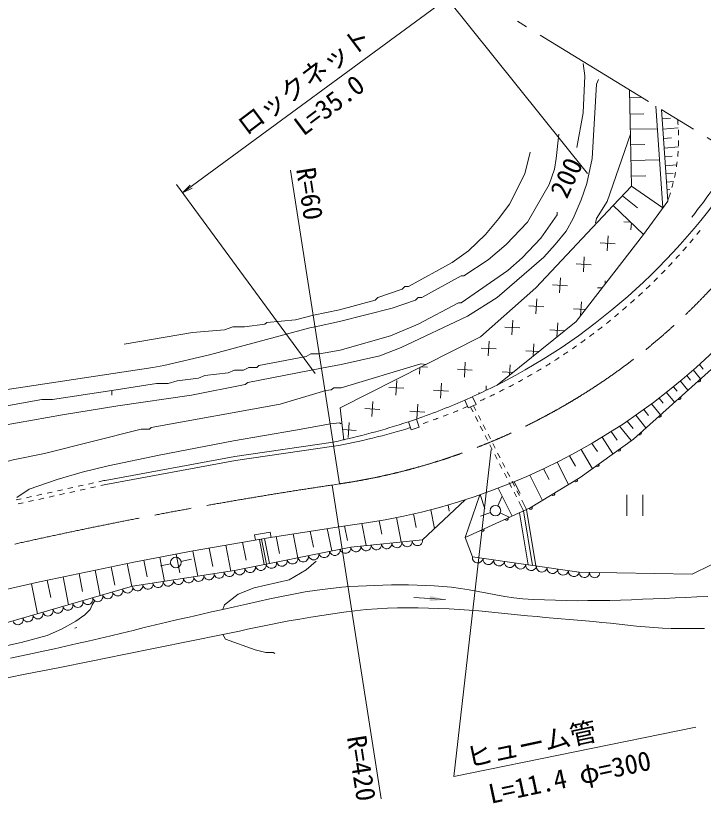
# Model space of a CAD drawing. Units: millimetres, scale not verified. Extents: x 40000 to 680000, y 20000 to 380000.
# Drawn here: x 463188 to 528141, y 265809 to 340174 of the extents above; entities that cross this region are included whole.
import ezdxf
from ezdxf.enums import TextEntityAlignment as Align

# ---------------------------------------------------------------- set-up
doc = ezdxf.new("R2010")
doc.units = ezdxf.units.MM
doc.header["$LTSCALE"] = 1000
doc.linetypes.add('CHAIN', pattern=[18.5, 12, -1.5, 3.5, -1.5])
for name, color, linetype, lineweight in [('M-BGD', 7, 'Continuous', 13), ('M-BMK', 2, 'CHAIN', 13), ('M-STR-HTXT', 7, 'Continuous', 13)]:
    doc.layers.add(name, color=color, linetype=linetype, lineweight=lineweight)
doc.styles.add('ＭＳ ゴシック', font='')
doc.styles.get('ＭＳ ゴシック').set_extended_font_data('MS Gothic')

# ---------------------------------------------------------------- blocks, each defined once
blk = doc.blocks.new('田')
at = {"color": 7, "linetype": 'Continuous', "lineweight": 13}
for p, q in [((-0.75, 1), (-0.75, -1)), ((0.75, -1), (0.75, 1))]:
    blk.add_line(p, q, dxfattribs=at)
blk = doc.blocks.new('電力柱1')
at = {"color": 7, "linetype": 'Continuous', "lineweight": 13}
for p, q in [((0.4, 0.311), (1.186, 0.93)), ((-0.49, 0.061), (-1.483, 0.18)), ((0.316, -0.391), (0.934, -1.176))]:
    blk.add_line(p, q, dxfattribs=at)
blk.add_circle((0.007, 0.002), 0.5, dxfattribs=at)
blk = doc.blocks.new('filled_arrow')
at = {"color": 0, "linetype": 'Continuous', "lineweight": -2}
blk.add_solid([(7.5, 1.25), (0, 0), (7.5, -1.25)], dxfattribs=at)
blk = doc.blocks.new('open_arrow')
at = {"color": 0, "linetype": 'Continuous', "lineweight": -2}
blk.add_lwpolyline([(7.5, 1.25), (0, 0), (7.5, -1.25)], dxfattribs=at)

msp = doc.modelspace()

# ---------------------------------------------------------------- linework, layer by layer
at = {"layer": 'M-BGD', "linetype": 'CHAIN'}
msp.add_line((570277, 303076), (510592, 339651), dxfattribs=at)
at = {"layer": 'M-BGD'}
for p, q in [((521361, 324076), (521186, 333159)), ((521200, 332452), (522306, 332473)), ((524325, 322044), (523656, 331646)), ((524782, 322678), (524180, 331325)), ((521230, 330876), (522532, 330901)), ((524242, 330427), (525058, 330493)), ((521258, 329448), (523806, 329497)), ((524309, 329470), (525782, 329589)), ((514503, 328987), (514249, 326701)), ((521277, 328987), (519075, 322637)), ((521286, 327986), (522625, 328011)), ((524371, 328572), (525141, 328634)), ((524433, 327680), (525795, 327791)), ((521314, 326520), (524009, 326572)), ((524492, 326843), (525218, 326902)), ((524550, 326012), (525636, 326101)), ((521343, 325019), (522720, 325046)), ((524604, 325233), (525289, 325288)), ((524658, 324458), (525332, 324513)), ((519635, 322268), (521361, 324076)), ((521361, 324076), (524325, 322044)), ((524708, 323732), (524968, 323753)), ((520498, 323172), (521935, 322037)), ((512316, 314476), (519635, 322268)), ((522509, 319524), (519635, 322268)), ((522509, 319524), (524782, 322678)), ((521305, 320673), (520644, 320714)), ((521306, 319964), (521347, 320632)), ((522509, 319524), (516127, 311306)), ((519058, 317978), (519145, 319389)), ((519808, 318640), (518396, 318727)), ((516811, 315991), (516898, 317402)), ((517560, 316653), (516148, 316740)), ((514563, 314004), (514650, 315416)), ((515312, 314666), (513900, 314753)), ((518864, 314831), (518884, 315155)), ((507088, 309855), (512316, 314476)), ((518580, 314465), (518135, 314492)), ((512315, 312017), (512402, 313429)), ((516556, 311858), (516637, 313168)), ((493760, 312392), (491305, 311884)), ((513064, 312679), (511653, 312767)), ((517005, 312437), (515887, 312505)), ((493760, 311291), (491474, 310783)), ((516127, 311306), (508658, 305298)), ((510067, 310030), (510154, 311442)), ((514305, 309831), (514389, 311181)), ((510816, 310693), (509405, 310780)), ((515048, 310432), (513639, 310519)), ((493845, 303163), (507088, 309855)), ((507819, 308044), (507906, 309455)), ((508569, 308706), (507157, 308793)), ((512068, 308020), (512141, 309194)), ((493845, 308582), (491897, 308243)), ((512608, 308457), (511392, 308532)), ((530505, 308243), (521536, 300203)), ((493929, 307227), (492067, 306889)), ((505571, 306057), (505658, 307468)), ((509832, 306209), (509893, 307207)), ((527777, 307237), (528133, 306797)), ((501337, 306318), (501377, 306970)), ((502086, 306980), (501473, 307018)), ((506321, 306719), (504909, 306806)), ((510169, 306482), (509144, 306545)), ((527201, 306722), (527878, 305888)), ((499089, 304331), (499176, 305743)), ((525979, 305671), (526677, 304811)), ((526595, 306194), (526933, 305777)), ((499838, 304993), (498427, 305080)), ((503324, 304070), (503411, 305482)), ((507620, 304808), (507645, 305221)), ((525329, 305135), (525675, 304708)), ((472255, 304772), (472255, 304349)), ((504073, 304732), (502661, 304819)), ((506351, 304203), (505620, 303878)), ((506677, 303473), (506351, 304203)), ((507074, 304547), (506896, 304558)), ((524669, 304605), (525418, 303682)), ((496841, 302344), (496928, 303756)), ((501077, 302106), (501163, 303495)), ((505620, 303878), (505946, 303147)), ((505946, 303147), (506677, 303473)), ((523264, 303528), (524098, 302500)), ((523972, 304063), (524358, 303588)), ((494183, 300101), (493845, 303163)), ((497590, 303007), (496179, 303094)), ((501825, 302746), (500414, 302833)), ((506163, 303205), (506146, 303237)), ((506390, 302760), (506163, 303205)), ((506436, 303329), (506421, 303359)), ((506664, 302884), (506436, 303329)), ((522516, 302981), (522977, 302414)), ((501045, 302093), (500288, 301836)), ((501302, 301336), (501045, 302093)), ((506846, 301870), (506618, 302315)), ((507120, 301994), (506892, 302439)), ((521756, 302443), (522716, 301260)), ((493760, 301724), (492913, 301639)), ((493760, 301724), (493929, 301639)), ((494593, 300358), (494680, 301769)), ((500288, 301836), (500545, 301079)), ((500545, 301079), (501302, 301336)), ((507301, 300979), (507073, 301424)), ((507577, 301105), (507349, 301549)), ((520226, 301410), (521328, 300052)), ((520954, 301893), (521530, 301184)), ((495343, 301020), (494073, 301098)), ((507757, 300089), (507529, 300534)), ((508033, 300215), (507805, 300660)), ((519443, 300908), (520020, 300090)), ((483885, 298563), (493189, 299918)), ((508489, 299325), (508261, 299770)), ((521536, 300203), (516511, 296560)), ((517607, 299795), (518137, 299014)), ((518581, 300374), (519596, 298796)), ((483950, 298168), (493252, 299523)), ((508212, 299199), (507984, 299644)), ((516610, 299226), (517669, 297400)), ((471627, 296301), (483885, 298563)), ((508668, 298308), (508440, 298754)), ((508946, 298435), (508717, 298880)), ((515491, 298618), (516061, 297630)), ((471706, 295909), (483950, 298168)), ((509123, 297418), (508895, 297863)), ((509402, 297545), (509174, 297990)), ((514347, 298028), (515413, 295894)), ((509578, 296528), (509351, 296973)), ((509858, 296655), (509630, 297100)), ((511749, 296798), (512949, 294397)), ((513063, 297401), (513582, 296381)), ((470056, 295954), (470545, 296062)), ((471033, 296170), (471521, 296277)), ((471521, 296277), (471627, 296301)), ((510034, 295638), (509806, 296083)), ((510314, 295766), (510086, 296210)), ((510273, 296165), (510832, 295044)), ((516511, 296560), (511789, 293693)), ((467127, 295308), (467615, 295416)), ((468103, 295523), (468592, 295631)), ((468288, 295155), (468777, 295262)), ((469080, 295739), (469568, 295847)), ((469265, 295370), (469753, 295478)), ((470241, 295585), (470730, 295693)), ((471218, 295801), (471706, 295909)), ((508759, 295563), (510083, 292915)), ((510771, 294876), (510543, 295321)), ((463221, 294446), (463709, 294554)), ((464197, 294662), (464686, 294770)), ((465174, 294877), (465662, 294985)), ((465359, 294508), (465847, 294616)), ((466150, 295093), (466639, 295200)), ((466335, 294724), (466824, 294832)), ((467312, 294939), (467800, 295047)), ((505650, 290894), (507047, 294939)), ((507053, 294951), (507509, 293613)), ((510489, 294747), (510262, 295193)), ((463406, 294078), (463894, 294185)), ((464382, 294293), (464871, 294401)), ((501615, 290681), (505647, 294471)), ((504030, 293977), (504135, 293401)), ((510945, 293857), (510717, 294302)), ((511172, 293412), (510945, 293857)), ((511227, 293986), (510999, 294431)), ((511455, 293541), (511227, 293986)), ((500780, 293132), (501029, 291859)), ((502404, 293530), (502753, 291751)), ((511789, 293693), (505650, 290894)), ((510795, 293240), (511609, 288319)), ((511172, 293412), (512024, 288260)), ((511455, 293541), (512335, 288215)), ((497519, 292474), (497763, 291232)), ((499148, 292779), (499599, 290480)), ((492625, 291747), (493038, 289642)), ((494250, 291998), (494522, 290609)), ((495883, 292213), (496288, 290151)), ((485847, 290665), (485748, 291155)), ((487169, 288454), (486692, 290806)), ((487328, 290911), (487229, 291401)), ((487802, 290989), (488118, 289379)), ((489401, 291247), (489843, 288995)), ((491012, 291500), (491308, 289992)), ((505650, 290894), (506329, 289069)), ((483043, 290183), (483524, 287731)), ((484624, 290457), (484954, 288771)), ((486207, 290725), (486672, 288353)), ((486875, 288394), (486396, 290757)), ((494835, 290006), (501615, 290681)), ((478355, 289334), (478701, 287570)), ((479909, 289621), (480375, 287245)), ((481475, 289905), (481815, 288168)), ((483840, 287780), (494835, 290006)), ((475298, 288750), (475605, 287187)), ((476804, 289040), (477251, 286763)), ((478800, 288649), (479777, 288866)), ((506329, 289069), (516414, 287636)), ((470683, 287823), (471157, 285409)), ((472205, 288135), (472547, 286388)), ((473729, 288441), (474154, 286275)), ((477824, 288432), (476848, 288215)), ((527106, 287433), (528894, 288310)), ((467665, 287188), (468183, 284549)), ((469173, 287508), (469507, 285804)), ((474227, 286296), (483840, 287780)), ((516414, 287636), (527106, 287433)), ((464675, 286536), (465232, 283696)), ((466169, 286865), (466491, 285224)), ((461039, 282485), (474227, 286296)), ((470646, 284960), (470392, 284537)), ((503800, 285036), (500807, 285246)), ((468953, 282420), (468783, 282335))]:
    msp.add_line(p, q, dxfattribs=at)
for points in [[(516789, 335675), (516959, 334490), (516789, 331019), (516197, 327717)], [(518229, 334151), (518059, 333728), (517636, 326701), (517128, 324330)], [(511794, 327293), (511286, 325261), (509847, 322383), (508831, 321028), (507561, 319504), (505952, 317980), (504428, 316879), (500279, 314593), (499941, 314593), (499687, 314339), (497401, 313577), (497147, 313323), (493760, 312392)], [(514249, 326701), (514080, 325685), (513572, 324245), (511540, 320689), (509508, 318573), (507815, 317133), (505529, 315609), (505275, 315609), (501549, 313577), (501211, 313577), (500957, 313323), (498755, 312561), (493760, 311291)], [(517128, 324330), (516620, 322806), (515858, 321028), (515181, 319843), (514165, 318573), (513064, 317387), (508661, 313577), (505867, 311799), (499602, 308836), (497570, 308074), (493929, 307227)], [(519075, 322637), (518059, 321028), (517975, 320605)], [(514334, 321621), (514334, 321367), (512810, 319165), (511032, 317303), (509677, 316117), (505275, 313069), (505021, 313069), (501211, 311037), (498586, 309937), (493845, 308582)], [(491305, 311884), (489611, 311461), (486902, 311207), (486733, 311037), (484785, 310783), (483685, 310783), (482923, 310529), (479875, 310275), (473440, 309175)], [(491474, 310783), (490966, 310699), (481483, 308159), (477165, 307143), (476149, 306973), (462179, 304857), (451342, 303756), (449733, 303333), (448463, 302825), (447024, 302147), (442198, 299184), (437880, 297237)], [(491897, 308243), (491051, 308243), (490627, 307989), (486140, 307143), (485971, 306973), (485209, 306973), (484701, 306719), (483854, 306719), (483261, 306465), (481060, 306211), (480467, 305957), (478435, 305703), (477589, 305449), (476488, 305449), (472255, 304772)], [(493929, 305026), (501465, 307312), (501973, 307227)], [(492067, 306889), (485124, 305534), (484870, 305365), (479790, 304349), (472847, 303333), (467598, 302486), (461925, 301470), (452612, 299438), (449056, 298168), (442960, 294951), (438727, 293173)], [(493929, 305026), (493252, 305026), (492998, 304857), (492490, 304772)], [(472255, 304772), (466667, 303925), (465651, 303925), (462349, 303333), (462179, 303163), (458200, 302655), (457269, 302401), (456083, 302401), (454136, 302063), (453967, 301893), (453205, 301893), (452781, 301639), (450665, 301385), (447109, 300115), (442537, 298083), (442283, 297829), (442029, 297829), (441775, 297575), (441521, 297575), (438219, 295797)], [(492490, 304772), (488172, 303502), (475980, 301301), (475811, 301131), (475049, 301131), (465905, 298845)], [(492913, 301639), (489611, 301047), (483769, 300031), (476742, 298676), (471916, 297660), (469461, 297067), (467090, 296390), (464465, 295459), (463280, 294697)], [(465905, 298845), (462941, 298253), (459131, 297237), (455575, 296221), (453035, 295374), (446262, 292580), (439319, 290463)], [(491559, 288685), (490627, 287839), (489019, 286907), (485717, 286145), (484193, 285553), (482923, 284537), (482753, 284113)], [(462700, 279495), (463731, 279720), (464762, 279944), (465793, 280168), (466856, 280401), (467918, 280639), (468979, 280881), (470039, 281128), (471098, 281377), (472157, 281629), (473216, 281882), (474274, 282136), (475332, 282390), (476391, 282644), (477450, 282896), (478509, 283147), (479569, 283394), (480629, 283638), (481691, 283878), (482753, 284113), (483863, 284360), (484973, 284612), (486082, 284864), (487193, 285110), (488305, 285345), (489420, 285565), (490539, 285763), (491663, 285935), (492434, 286036), (493207, 286124), (493982, 286199), (494758, 286262), (495535, 286314), (496313, 286355), (497091, 286386), (497869, 286408), (498679, 286421), (499489, 286425), (500300, 286419), (501110, 286401), (501920, 286372), (502729, 286330), (503538, 286275), (504345, 286205), (505192, 286104), (506036, 285969), (506876, 285813), (507716, 285647), (508556, 285484), (509397, 285335), (510241, 285211), (511090, 285126), (512116, 285059), (513142, 285008), (514168, 284972), (515195, 284949), (516223, 284939), (517251, 284940), (518279, 284951), (519307, 284970), (520336, 284997), (521365, 285030), (522393, 285068), (523422, 285109), (524451, 285153), (525479, 285198), (526507, 285243), (527535, 285287), (528562, 285328)], [(470392, 284537), (470223, 284113), (469715, 283605), (468868, 283013), (467513, 282251), (466159, 281658), (463703, 280981), (460232, 280219), (456253, 279626), (451003, 278695), (448209, 278102), (447278, 277933), (444992, 277340), (443299, 276663), (443045, 276239)], [(528261, 282318), (526692, 282307), (525124, 282318), (524299, 282344), (523476, 282393), (522654, 282462), (521832, 282544), (521011, 282633), (520190, 282725), (519368, 282813), (518546, 282891), (517783, 282958), (517020, 283025), (516257, 283092), (515494, 283160), (514731, 283227), (513968, 283295), (513205, 283363), (512442, 283431), (511523, 283518), (510604, 283612), (509686, 283709), (508768, 283805), (507849, 283896), (506930, 283979), (506010, 284050), (505089, 284106), (504120, 284153), (503150, 284194), (502180, 284228), (501209, 284250), (500239, 284259), (499269, 284251), (498299, 284223), (497331, 284173), (496283, 284092), (495238, 283985), (494194, 283856), (493153, 283710), (492113, 283550), (491074, 283380), (490037, 283204), (489000, 283026), (488216, 282885), (487433, 282734), (486652, 282574), (485872, 282408), (485093, 282240), (484314, 282071), (483534, 281904), (482753, 281743), (479641, 281112), (476528, 280484), (473414, 279857), (470301, 279232), (467187, 278608), (464072, 277984), (460958, 277362)], [(487664, 279965), (487495, 280049), (486817, 280049), (485801, 280303), (483007, 281319), (482753, 281743)]]:
    msp.add_lwpolyline(points, dxfattribs=at)
msp.add_circle((478312, 288540), 500, dxfattribs=at)
for centre, radius, start, end in [((508511, 328560), 17301, 4.39275, 6.0486), ((508511, 328560), 17301, 1.08104, 2.73689), ((508511, 328560), 17301, 357.76934, 359.42519), ((508511, 328560), 17301, 354.45763, 356.11348), ((481678, 358399), 59562, 296.93466, 327.65348), ((483390, 355810), 55744, 321.56955, 328.93707), ((508511, 328560), 17301, 351.14593, 352.80178), ((508511, 328560), 17301, 347.83422, 349.49007), ((508511, 328560), 17301, 344.52252, 346.17837), ((508511, 328560), 17301, 340.12484, 341.21081), ((508511, 328560), 17301, 341.21081, 342.86666), ((487195, 352023), 60437, 277.00619, 330.08997), ((483390, 355810), 57144, 320.55648, 321.0578), ((483390, 355810), 57144, 319.55383, 320.05515), ((483390, 355810), 57144, 318.55118, 319.0525), ((483390, 355810), 57144, 317.54853, 318.04985), ((483390, 355810), 57144, 316.54588, 317.0472), ((483390, 355810), 57144, 315.54323, 316.04455), ((483390, 355810), 57144, 314.54058, 315.0419), ((483390, 355810), 57144, 313.53793, 314.03925), ((483390, 355810), 57144, 312.53528, 313.0366), ((483390, 355810), 57144, 311.53263, 312.03395), ((483390, 355810), 57144, 310.52998, 311.0313), ((483390, 355810), 57144, 309.52733, 310.02865), ((483390, 355810), 57144, 308.52468, 309.026), ((483390, 355810), 57144, 306.51938, 307.0207), ((483390, 355810), 57144, 307.52203, 308.02335), ((483390, 355810), 57144, 305.51673, 306.01805), ((483390, 355810), 57144, 304.51408, 305.0154), ((483390, 355810), 57144, 302.50878, 303.0101), ((483390, 355810), 57144, 303.51143, 304.01275), ((483390, 355810), 57144, 301.50613, 302.00745), ((483390, 355810), 57144, 300.50348, 301.0048), ((483390, 355810), 57144, 298.49818, 298.99951), ((483390, 355810), 57144, 299.50083, 300.00216), ((527731, 305757), 150, 221.87568, 41.87568), ((480061, 362592), 64034, 294.24065, 296.52482), ((483390, 355810), 57144, 297.49553, 297.99686), ((483390, 355810), 57144, 295.49023, 295.99156), ((483390, 355810), 57144, 296.49288, 296.99421), ((525870, 304088), 150, 221.87568, 41.87568), ((480061, 362592), 64034, 289.1294, 293.73899), ((483390, 355810), 57144, 294.48758, 294.98891), ((483390, 355810), 57144, 291.67993, 292.18126), ((483390, 355810), 57144, 292.68258, 293.18391), ((483390, 355810), 57144, 289.67463, 290.17596), ((483390, 355810), 57144, 290.67728, 291.17861), ((524008, 302419), 150, 221.87568, 41.87568), ((480061, 362592), 64034, 281.8303, 288.41359), ((483390, 355810), 57144, 279.93808, 287.39823), ((483390, 355810), 57144, 288.67198, 289.17331), ((522147, 300750), 150, 221.87568, 41.87568), ((520176, 299217), 150, 215.93581, 35.93581), ((518152, 297750), 150, 215.93581, 35.93581), ((516106, 296315), 150, 211.26373, 31.26373), ((513970, 295017), 150, 211.26373, 31.26373), ((511833, 293720), 150, 206.82296, 31.26373), ((509561, 292677), 150, 204.51507, 24.51507), ((554859, -119571), 416000, 98.3334, 106.48978), ((507286, 291640), 150, 204.51507, 24.51507), ((554859, -119571), 416500, 99.3449, 99.55137), ((495321, 290041), 487, 184.13066, 7.23408), ((496289, 290137), 487, 184.13066, 7.23408), ((497258, 290234), 487, 184.13066, 7.23408), ((498226, 290330), 487, 184.13066, 7.23408), ((499195, 290427), 487, 184.13066, 7.23408), ((500163, 290523), 487, 184.13066, 7.23408), ((501132, 290619), 487, 184.13066, 7.23408), ((491335, 289308), 510, 192.5726, 10.31753), ((492334, 289510), 510, 192.5726, 10.31753), ((493334, 289712), 510, 192.5726, 10.31753), ((494333, 289915), 510, 192.5726, 10.31753), ((487336, 288498), 510, 192.5726, 10.31753), ((488336, 288700), 510, 192.5726, 10.31753), ((489335, 288903), 510, 192.5726, 10.31753), ((490335, 289105), 510, 192.5726, 10.31753), ((506835, 289007), 509, 172.96737, 350.85291), ((507843, 288863), 509, 172.96737, 350.85291), ((508852, 288720), 509, 172.96737, 350.85291), ((509860, 288577), 509, 172.96737, 350.85291), ((484337, 287891), 510, 192.5726, 10.31753), ((485337, 288093), 510, 192.5726, 10.31753), ((486337, 288296), 510, 192.5726, 10.31753), ((510869, 288433), 509, 172.96737, 350.85291), ((511877, 288290), 509, 172.96737, 350.85291), ((512886, 288147), 509, 172.96737, 350.85291), ((513894, 288003), 509, 172.96737, 350.85291), ((514903, 287860), 509, 172.96737, 350.85291), ((479516, 287099), 486, 187.18807, 10.36468), ((480477, 287247), 486, 187.18807, 10.36468), ((481439, 287396), 486, 187.18807, 10.36468), ((482400, 287544), 486, 187.18807, 10.36468), ((483361, 287692), 486, 187.18807, 10.36468), ((515911, 287717), 509, 172.96737, 350.85291), ((516900, 287613), 486, 177.29894, 0.53239), ((517872, 287594), 486, 177.29894, 0.53239), ((474710, 286357), 486, 187.18807, 10.36468), ((475671, 286505), 486, 187.18807, 10.36468), ((476632, 286654), 486, 187.18807, 10.36468), ((477593, 286802), 486, 187.18807, 10.36468), ((478555, 286950), 486, 187.18807, 10.36468), ((471875, 285606), 490, 194.99377, 17.24508), ((472817, 285878), 490, 194.99377, 17.24508), ((473759, 286151), 490, 194.99377, 17.24508), ((469049, 284789), 490, 194.99377, 17.24508), ((469991, 285062), 490, 194.99377, 17.24508), ((470933, 285334), 490, 194.99377, 17.24508), ((466223, 283973), 490, 194.99377, 17.24508), ((467165, 284245), 490, 194.99377, 17.24508), ((468107, 284517), 490, 194.99377, 17.24508), ((464339, 283428), 490, 194.99377, 17.24508), ((465281, 283700), 490, 194.99377, 17.24508), ((463397, 283156), 490, 194.99377, 17.24508)]:
    msp.add_arc(centre, radius, start, end, dxfattribs=at)
at = {"layer": 'M-BMK'}
msp.add_line((493072, 295859), (493760, 295967), dxfattribs=at)
for centre, radius, start, end in [((485013, 355326), 60000, 278.38254, 327.83188), ((554859, -119571), 420000, 98.45952, 102.63266)]:
    msp.add_arc(centre, radius, start, end, dxfattribs=at)
at = {"layer": 'M-STR-HTXT'}
for p, q in [((517201, 325276), (503321, 342606)), ((478952, 323441), (503913, 341800)), ((493760, 295967), (489131, 325607)), ((491477, 306387), (478360, 324247)), ((497701, 266218), (493072, 295859))]:
    msp.add_line(p, q, dxfattribs=at)
msp.add_lwpolyline([(508108, 299222), (504579, 268345), (527436, 272997)], dxfattribs=at)

# ---------------------------------------------------------------- block references
at = {"layer": 'M-BGD'}
for name, p, xscale, yscale, rotation in [('電力柱1', (508500, 293431), 1000, 1000, 26.56505), ('田', (521671, 293937), 1000, 1000, 359.947), ('filled_arrow', (503800, 285036), 200, 200, 176)]:
    msp.add_blockref(name, p, dxfattribs=dict(at, xscale=xscale, yscale=yscale, rotation=rotation))
at = {"layer": 'M-STR-HTXT', "xscale": 133, "yscale": 133, "rotation": 36.3}
msp.add_blockref('open_arrow', (478952, 323441), dxfattribs=at)
at = {"layer": 'M-STR-HTXT', "rotation": 263.5}
msp.add_blockref('open_arrow', (508108, 299222), dxfattribs=at)

# ---------------------------------------------------------------- texts
at = {"layer": 'M-BGD', "style": 'ＭＳ ゴシック'}
msp.add_text('200', height=1833, rotation=65.251, dxfattribs=at).set_placement((516535, 324267), align=Align.BOTTOM_CENTER)
at = {"layer": 'M-STR-HTXT', "style": 'ＭＳ ゴシック'}
for s, rotation, p in [('ロックネット', 37, (497290, 337362)), ('L=35.0', 37, (496665, 332816)), ('R=420', 278.876, (494888, 265810)), ('L=11.4 φ=300', 12, (523465, 268466))]:
    msp.add_text(s, height=1833, rotation=rotation, dxfattribs=at).set_placement(p, align=Align.BOTTOM_RIGHT)
msp.add_text('R=60', height=1833, rotation=278.876, dxfattribs=at).set_placement((489131, 325607), align=Align.BOTTOM_LEFT)
msp.add_text('ヒューム管', height=1833, rotation=12, dxfattribs=at).set_placement((512198, 269949), align=Align.BOTTOM_CENTER)

doc.saveas('drawing.dxf')
